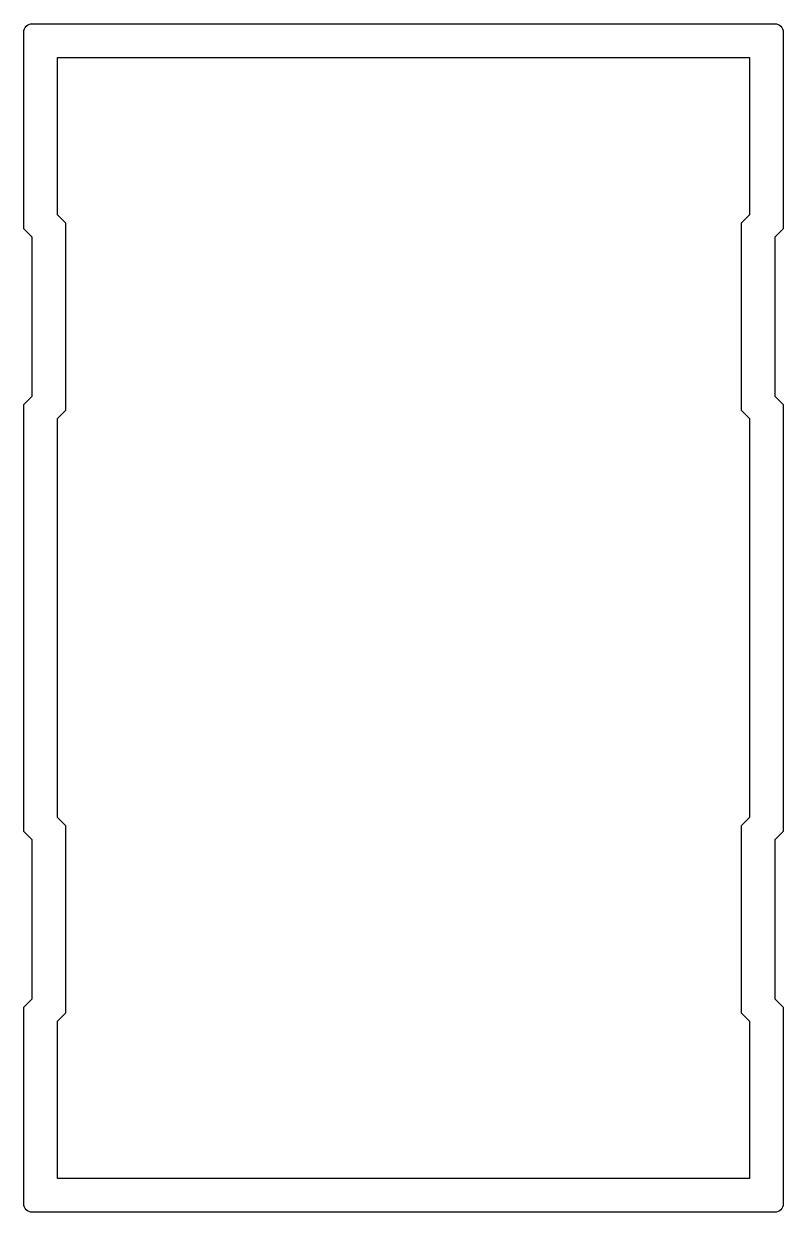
# Model space of a CAD drawing. Extents: x 139.9 to 184.9, y 166.7 to 237.1.
import ezdxf

# ---------------------------------------------------------------- set-up
doc = ezdxf.new("R2010")
doc.units = 0
doc.header["$LTSCALE"] = 15
doc.layers.get('0').update_dxf_attribs({"linetype": 'CONTINUOUS'})

msp = doc.modelspace()

# ---------------------------------------------------------------- linework, layer by layer
at = {"color": 0, "linetype": 'BYBLOCK'}
msp.add_lwpolyline([(139.864, 167.211), (139.864, 178.854), (140.364, 179.354), (140.364, 188.768), (139.864, 189.268), (139.864, 214.554), (140.364, 215.054), (140.364, 224.468), (139.864, 224.968), (139.864, 236.611, -0.414214), (140.364, 237.111), (184.364, 237.111, -0.414214), (184.864, 236.611), (184.864, 224.968), (184.364, 224.468), (184.364, 215.054), (184.864, 214.554), (184.864, 189.268), (184.364, 188.768), (184.364, 179.354), (184.864, 178.854), (184.864, 167.211, -0.414214), (184.364, 166.711), (140.364, 166.711, -0.414214)], format="xyb", close=True, dxfattribs=at)
msp.add_lwpolyline([(141.864, 168.711), (141.864, 178.025), (142.364, 178.525), (142.364, 189.596), (141.864, 190.096), (141.864, 213.725), (142.364, 214.225), (142.364, 225.296), (141.864, 225.796), (141.864, 235.111), (182.864, 235.111), (182.864, 225.796), (182.364, 225.296), (182.364, 214.225), (182.864, 213.725), (182.864, 190.096), (182.364, 189.596), (182.364, 178.525), (182.864, 178.025), (182.864, 168.711)], close=True, dxfattribs=at)

doc.saveas('drawing.dxf')
